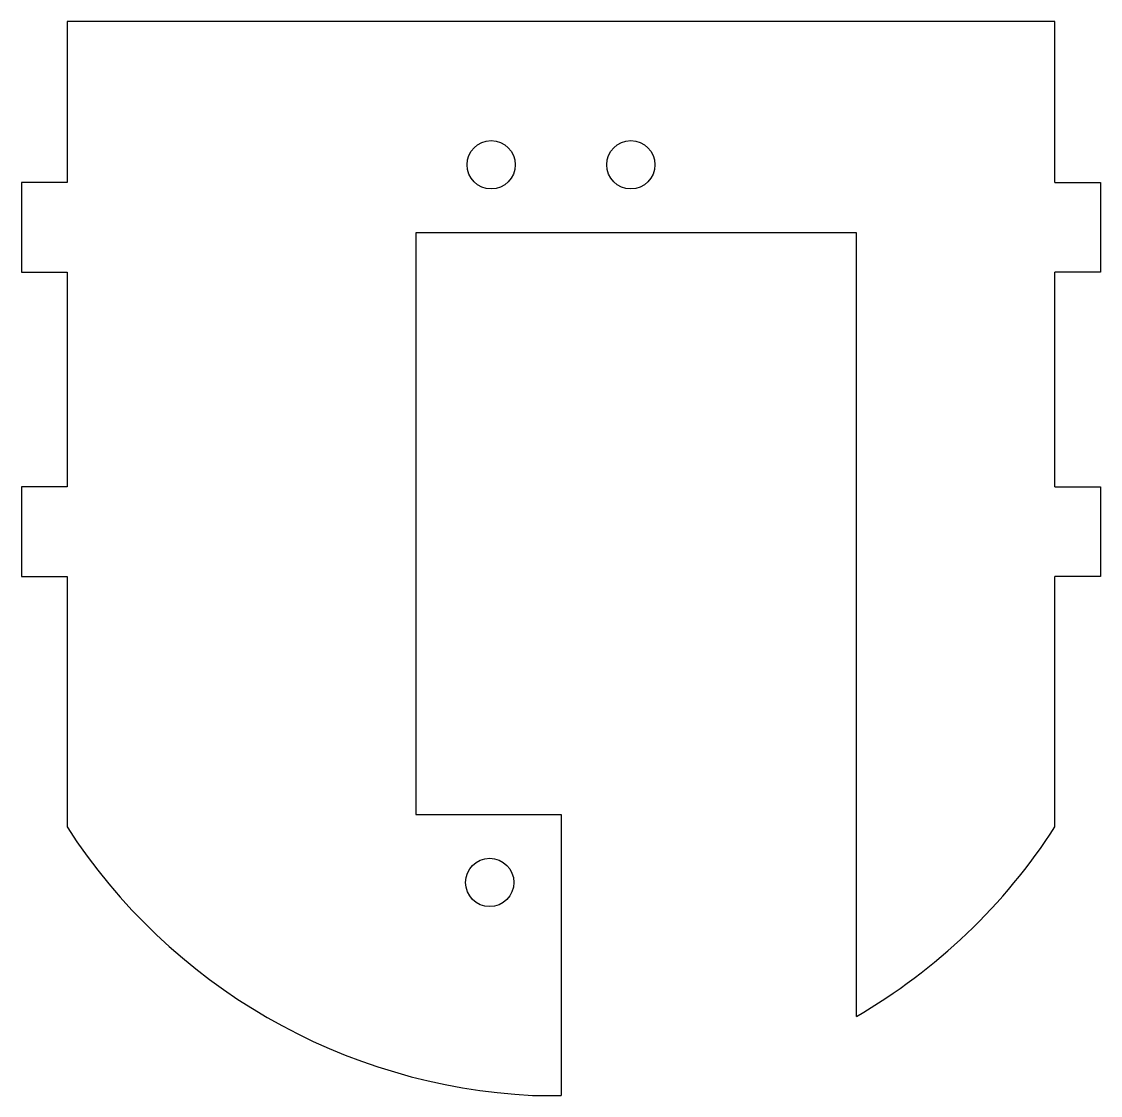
# Model space of a CAD drawing. Extents: x -1.51 to 1.51, y -2 to 1.
import ezdxf

# ---------------------------------------------------------------- set-up
doc = ezdxf.new("R2010")
doc.units = 0
doc.header["$MEASUREMENT"] = 0
doc.layers.get('0').update_dxf_attribs({"linetype": 'CONTINUOUS'})

msp = doc.modelspace()

# ---------------------------------------------------------------- linework, layer by layer
at = {"color": 7, "linetype": 'CONTINUOUS'}
for p, q in [((-1.38, 1), (-1.38, 0.55)), ((1.38, 1), (-1.38, 1)), ((1.38, 0.55), (1.38, 1)), ((-1.507, 0.55), (-1.507, 0.3)), ((-1.38, 0.55), (-1.507, 0.55)), ((1.38, 0.55), (1.507, 0.55)), ((1.507, 0.55), (1.507, 0.3)), ((0.8252, 0.41), (-0.4052, 0.41)), ((-0.4052, 0.41), (-0.4052, -1.215)), ((0.8252, -1.7795), (0.8252, 0.41)), ((-1.507, 0.3), (-1.38, 0.3)), ((-1.38, 0.3), (-1.38, -0.3)), ((1.507, 0.3), (1.38, 0.3)), ((1.38, -0.3), (1.38, 0.3)), ((-1.507, -0.3), (-1.507, -0.55)), ((-1.38, -0.3), (-1.507, -0.3)), ((1.38, -0.3), (1.507, -0.3)), ((1.507, -0.3), (1.507, -0.55)), ((-1.507, -0.55), (-1.38, -0.55)), ((-1.38, -0.55), (-1.38, -1.25)), ((1.507, -0.55), (1.38, -0.55)), ((1.38, -1.25), (1.38, -0.55)), ((-0.4052, -1.215), (0, -1.215)), ((0, -1.215), (0, -2)), ((-0.0795, -2), (0, -2))]:
    msp.add_line(p, q, dxfattribs=at)
for centre in [(-0.1951, 0.6), (0.1951, 0.6), (-0.1991, -1.405)]:
    msp.add_circle(centre, 0.0675, dxfattribs=at)
for start, end in [(212.8304, 267.2249), (300.1645, 327.1696)]:
    msp.add_arc((0, -0.3596), 1.6423, start, end, dxfattribs=at)

doc.saveas('drawing.dxf')
